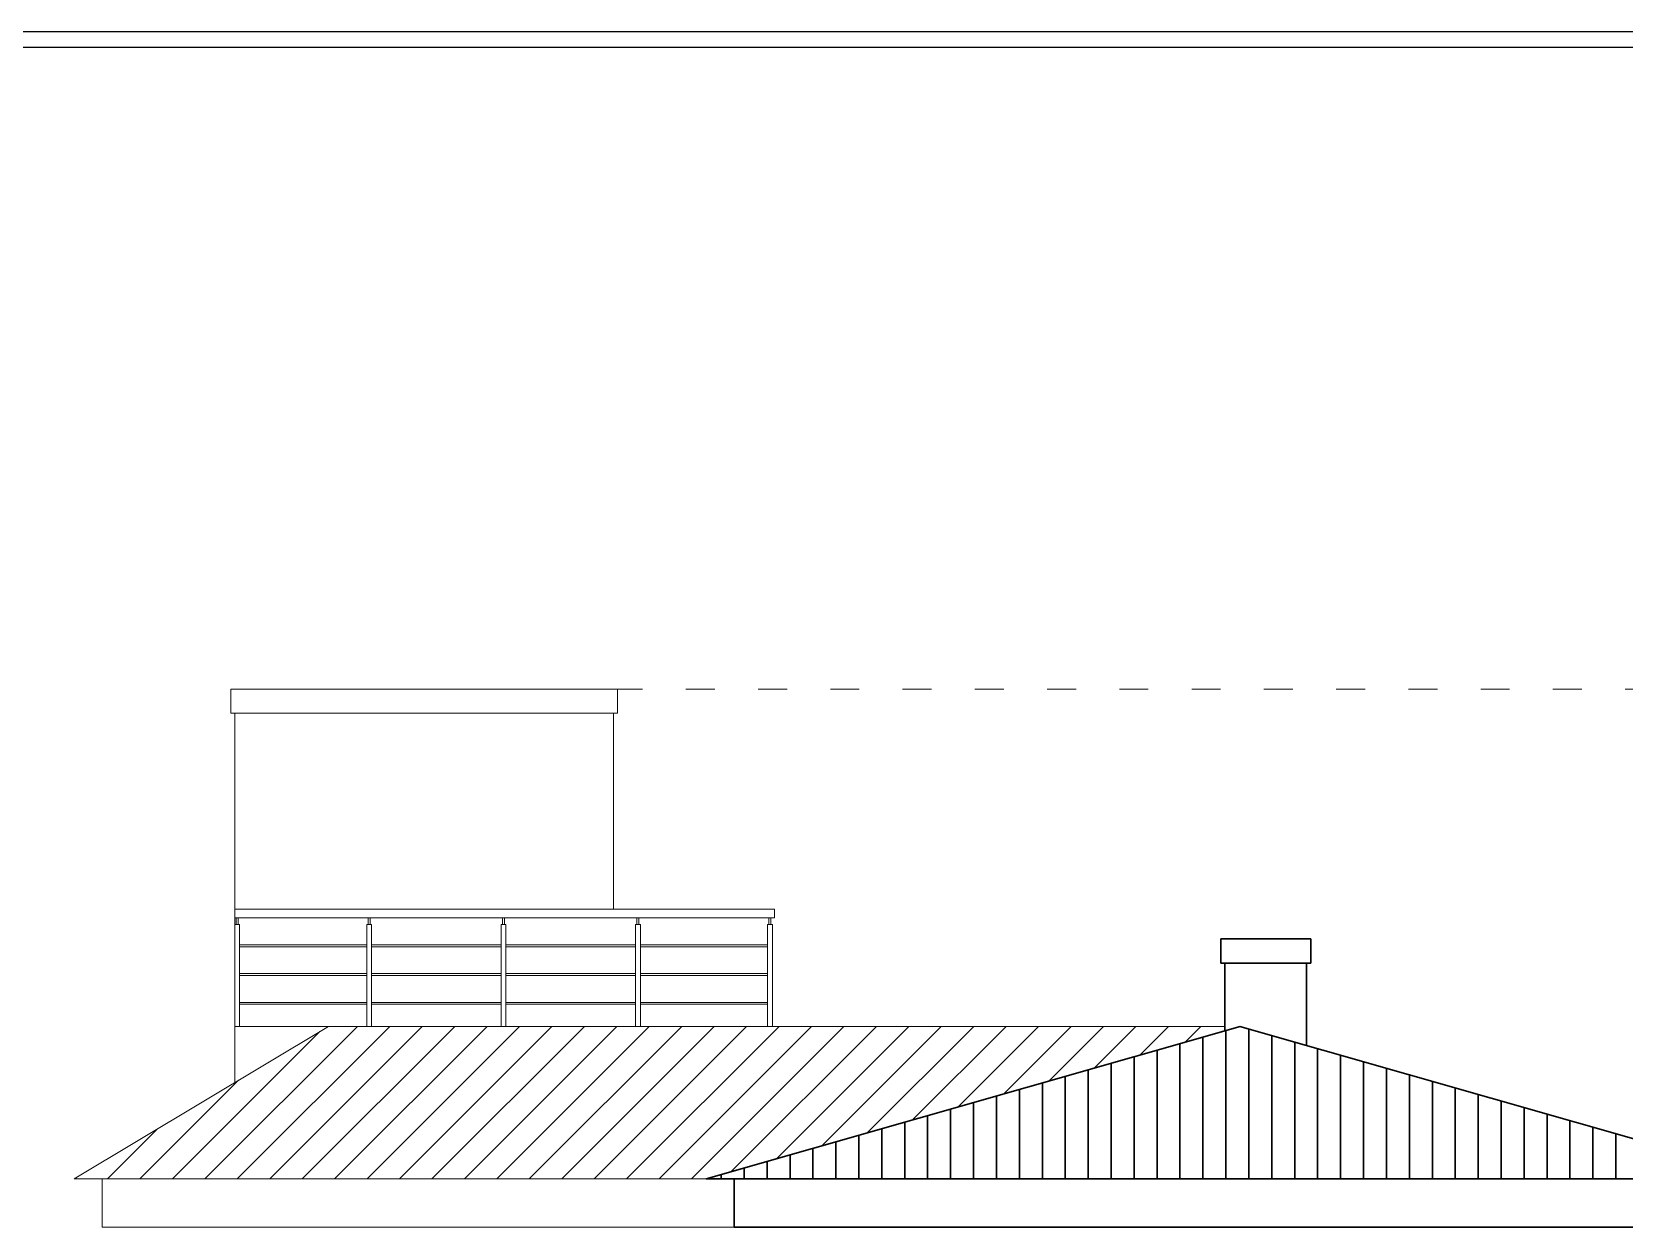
# Model space of a CAD drawing. Header units: millimetres. Extents: x 922141 to 965068, y 34629 to 256118.
# Drawn here: x 931544 to 941461, y 248677 to 256118 of the extents above; entities that cross this region are included whole.
import ezdxf

# ---------------------------------------------------------------- set-up
doc = ezdxf.new("R2010")
doc.units = ezdxf.units.MM
doc.linetypes.add('ACAD_ISO03W100', pattern=[30, 12, -18])
doc.layers.get('Defpoints').update_dxf_attribs({"color": 6})
for name, color, linetype, lineweight in [('MCA__ LANDSCAPE', 136, 'Continuous', 5), ('MCA__ MURI ESISTENTI SEZIONATI', 30, 'Continuous', 30), ('MCA__ SCALE', 154, 'Continuous', 18)]:
    doc.layers.add(name, color=color, linetype=linetype, lineweight=lineweight)
doc.layers.add('TEXT200', color=7, linetype='Continuous')

msp = doc.modelspace()

# ---------------------------------------------------------------- hatches: boundary and pattern name
at = {"layer": 'MCA__ MURI ESISTENTI SEZIONATI'}
h = msp.add_hatch(dxfattribs=at)
h.set_pattern_fill('ANSI31', color=256, scale=45, angle=45)
h.set_pattern_definition([(90, (298900.67, -107404.83), (-142.875, 9e-15), [])])
h.paths.add_polyline_path([(942393.67, 248977.14), (939069.09, 249926.88), (935744.52, 248977.14)])
at = {"layer": 'MCA__ SCALE', "ltscale": 600}
h = msp.add_hatch(dxfattribs=at)
h.set_pattern_fill('ANSI31', color=256, scale=45, angle=180)
h.set_pattern_definition([(225, (296594.39, -107404.83), (101.02788, -101.02788), [])])
h.paths.add_polyline_path([(938973.67, 249927.14), (936667.39, 249927.14), (933391.14, 249927.14), (931807.81, 248977.14), (935744.52, 248977.14), (938973.67, 249899.62)])

# ---------------------------------------------------------------- linework, layer by layer
at = {"layer": 'Defpoints'}
msp.add_lwpolyline([(965068.26, 226569.51), (965068.26, 256118.44), (922141.11, 256118.44), (922141.11, 226569.51)], close=True, dxfattribs=at)
at = {"layer": 'MCA__ LANDSCAPE', "linetype": 'ACAD_ISO03W100', "ltscale": 15}
msp.add_line((935167.81, 252027.14), (954424.31, 252027.14), dxfattribs=at)
at = {"layer": 'MCA__ MURI ESISTENTI SEZIONATI'}
for p, q in [((938948.67, 250471.45), (939508.87, 250471.45)), ((938948.67, 250471.45), (938948.67, 250321.45)), ((939508.87, 250471.45), (939508.87, 250321.45)), ((938948.67, 250321.45), (939508.87, 250321.45)), ((938973.67, 250321.45), (938973.67, 249899.62)), ((939483.87, 250321.45), (939483.87, 249808.39)), ((935744.52, 248977.14), (939070.02, 249927.14)), ((942393.67, 248977.14), (939068.17, 249927.14)), ((942393.67, 248977.14), (935744.52, 248977.14)), ((935919.09, 248977.14), (935919.09, 248677.14)), ((942219.09, 248677.14), (935919.09, 248677.14))]:
    msp.add_line(p, q, dxfattribs=at)
for points in [[(938472.93, 248677.14), (938452.93, 248677.14)], [(939650.44, 248677.14), (939670.44, 248677.14)]]:
    msp.add_lwpolyline(points, dxfattribs=at)
at = {"layer": 'MCA__ SCALE'}
for p, q in [((935192.81, 252027.14), (932782.81, 252027.14)), ((932782.81, 252027.14), (932782.81, 251877.14)), ((935192.81, 252027.14), (935192.81, 251877.14)), ((935192.81, 251877.14), (932782.81, 251877.14)), ((932807.81, 251877.14), (932807.81, 249927.14)), ((935167.81, 251877.14), (935167.81, 250657.14)), ((932807.81, 250653.26), (932807.81, 250708.26)), ((936156.22, 250657.14), (932807.81, 250657.14)), ((936156.22, 250602.14), (932807.81, 250602.14)), ((936168.86, 250657.14), (936156.22, 250657.14)), ((936168.86, 250602.14), (936156.22, 250602.14)), ((936168.86, 250602.14), (936168.86, 250657.14)), ((933629.91, 250434.92), (932837.81, 250434.92)), ((933629.91, 250422.92), (932837.81, 250422.92)), ((934467.01, 250434.92), (933659.91, 250434.92)), ((934467.01, 250422.92), (933659.91, 250422.92)), ((935304.12, 250434.92), (934497.01, 250434.92)), ((935304.12, 250422.92), (934497.01, 250422.92)), ((936126.22, 250434.92), (935334.12, 250434.92)), ((936126.22, 250422.92), (935334.12, 250422.92)), ((933629.91, 250255.7), (932837.81, 250255.7)), ((933629.91, 250243.7), (932837.81, 250243.7)), ((934467.01, 250255.7), (933659.91, 250255.7)), ((934467.01, 250243.7), (933659.91, 250243.7)), ((935304.12, 250255.7), (934497.01, 250255.7)), ((935304.12, 250243.7), (934497.01, 250243.7)), ((936126.22, 250255.7), (935334.12, 250255.7)), ((936126.22, 250243.7), (935334.12, 250243.7)), ((933629.91, 250076.48), (932837.81, 250076.48)), ((933629.91, 250064.48), (932837.81, 250064.48)), ((934467.01, 250076.48), (933659.91, 250076.48)), ((934467.01, 250064.48), (933659.91, 250064.48)), ((935304.12, 250076.48), (934497.01, 250076.48)), ((935304.12, 250064.48), (934497.01, 250064.48)), ((936126.22, 250076.48), (935334.12, 250076.48)), ((936126.22, 250064.48), (935334.12, 250064.48)), ((933391.14, 249927.14), (931807.81, 248977.14)), ((938973.67, 249927.14), (932807.81, 249927.14)), ((932807.81, 249927.14), (932807.81, 249577.14)), ((936667.39, 249927.14), (936587.31, 249927.14)), ((935744.52, 248977.14), (931807.81, 248977.14)), ((931982.38, 248977.14), (931982.38, 248677.14)), ((935919.09, 248677.14), (931982.38, 248677.14))]:
    msp.add_line(p, q, dxfattribs=at)
for points in [[(932828.81, 250560.36), (932816.81, 250560.36), (932816.81, 250602.14), (932828.81, 250602.14)], [(933650.91, 250560.36), (933638.91, 250560.36), (933638.91, 250602.14), (933650.91, 250602.14)], [(934488.01, 250560.36), (934476.01, 250560.36), (934476.01, 250602.14), (934488.01, 250602.14)], [(935325.12, 250560.36), (935313.12, 250560.36), (935313.12, 250602.14), (935325.12, 250602.14)], [(936147.22, 250560.36), (936135.22, 250560.36), (936135.22, 250602.14), (936147.22, 250602.14)], [(932837.81, 250560.36), (932807.81, 250560.36), (932807.81, 249927.14), (932837.81, 249927.14)], [(933659.91, 250560.36), (933629.91, 250560.36), (933629.91, 249927.14), (933659.91, 249927.14)], [(934497.01, 250560.36), (934467.01, 250560.36), (934467.01, 249927.14), (934497.01, 249927.14)], [(936156.22, 250560.36), (936126.22, 250560.36), (936126.22, 249927.14), (936156.22, 249927.14)]]:
    msp.add_lwpolyline(points, close=True, dxfattribs=at)
msp.add_lwpolyline([(935334.12, 249927.14), (935334.12, 250560.36), (935304.12, 250560.36), (935304.12, 249927.14)], dxfattribs=at)
at = {"layer": 'TEXT200'}
msp.add_lwpolyline([(964970.15, 226667.62), (964970.15, 256020.33), (922239.22, 256020.33), (922239.22, 226667.62)], close=True, dxfattribs=at)

doc.saveas('drawing.dxf')
